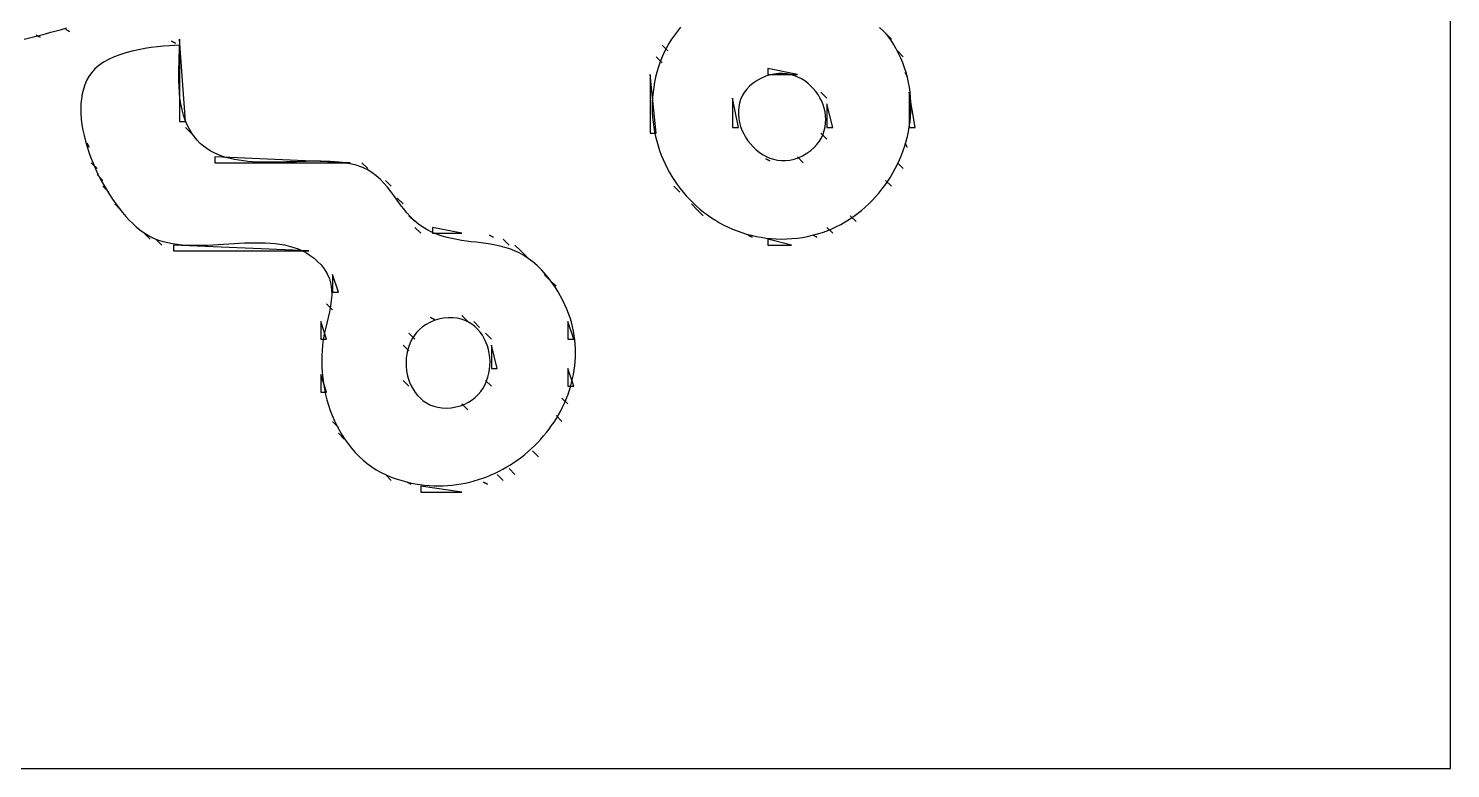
# Model space of a CAD drawing. Extents: x 0 to 589, y 0 to 633.
# Drawn here: x 347.3 to 589, y 0 to 125.8 of the extents above; entities that cross this region are included whole.
import ezdxf

# ---------------------------------------------------------------- set-up
doc = ezdxf.new("R2010")
doc.units = 0
for name, color, linetype in [('C250', 250, 'CONTINUOUS'), ('C251', 251, 'CONTINUOUS'), ('C252', 252, 'CONTINUOUS'), ('C253', 253, 'CONTINUOUS'), ('C254', 254, 'CONTINUOUS'), ('C37', 37, 'CONTINUOUS'), ('C7', 7, 'CONTINUOUS')]:
    doc.layers.add(name, color=color, linetype=linetype)

msp = doc.modelspace()

# ---------------------------------------------------------------- linework, layer by layer
at = {"layer": 'C250'}
for points in [[(346.597, 124.0175), (347.5108, 124.2413), (348.4233, 124.4696), (349.3346, 124.7025), (350.2445, 124.9399), (351.153, 125.1818), (352.0602, 125.4282), (352.9659, 125.6792), (353.8702, 125.9346)], [(458.1502, 126.0537), (457.6156, 125.3768), (457.1027, 124.6882), (456.6155, 123.9858), (456.1584, 123.2678), (455.7355, 122.5321), (455.351, 121.7768), (455.0092, 121), (454.6806, 120.1411), (454.389, 119.2803), (454.134, 118.4183), (453.9148, 117.5559), (453.7311, 116.6938), (453.5823, 115.8328), (453.4679, 114.9735), (453.3872, 114.1167), (453.3399, 113.2631), (453.3254, 112.4135), (453.3431, 111.5686), (453.3925, 110.7292), (453.473, 109.8959), (453.5843, 109.0695), (453.7256, 108.2508), (453.8966, 107.4404), (454.0966, 106.6391), (454.3252, 105.8477), (454.5817, 105.0668), (454.8657, 104.2973), (455.1767, 103.5397), (455.5141, 102.795), (455.8774, 102.0637), (456.266, 101.3467), (456.6795, 100.6447), (457.1172, 99.9584), (457.5787, 99.2885), (458.0635, 98.6358), (458.5709, 98.001), (459.1006, 97.3848), (459.6519, 96.788), (460.2243, 96.2113), (460.8173, 95.6555), (461.4303, 95.1212), (462.0629, 94.6093), (462.7145, 94.1204), (463.3845, 93.6553), (464.0725, 93.2146), (464.7779, 92.7993), (465.5002, 92.4098), (466.2389, 92.0472), (466.9933, 91.7119), (467.7631, 91.4048), (468.5476, 91.1267), (469.3463, 90.8782), (470.1587, 90.6601), (470.9844, 90.473), (471.8226, 90.3179), (472.673, 90.1953), (473.5349, 90.106), (474.408, 90.0508), (475.2915, 90.0304), (476.185, 90.0454), (477.088, 90.0967), (478, 90.1851), (478.8806, 90.3073), (479.7473, 90.4661), (480.5997, 90.6604), (481.437, 90.8894), (482.2589, 91.152), (483.0647, 91.4473), (483.8541, 91.7744), (484.6264, 92.1323), (485.3811, 92.52), (486.1178, 92.9366), (486.8359, 93.3812), (487.5349, 93.8527), (488.2142, 94.3503), (488.8734, 94.873), (489.5119, 95.4198), (490.1292, 95.9898), (490.7248, 96.582), (491.2982, 97.1955), (491.8488, 97.8293), (492.3762, 98.4824), (492.8798, 99.154), (493.359, 99.8431), (493.8134, 100.5486), (494.2425, 101.2698), (494.6457, 102.0055), (495.0225, 102.7549), (495.3724, 103.517), (495.6949, 104.2908), (495.9895, 105.0754), (496.2555, 105.8699), (496.4926, 106.6732), (496.7002, 107.4845), (496.8777, 108.3028), (497.0248, 109.1271), (497.1407, 109.9564), (497.2251, 110.7899), (497.2773, 111.6266), (497.297, 112.4655), (497.2835, 113.3057), (497.2363, 114.1462), (497.155, 114.986), (497.0389, 115.8243), (496.8876, 116.66), (496.7006, 117.4922), (496.4774, 118.3199), (496.2173, 119.1423), (495.92, 119.9583), (495.5848, 120.767), (495.2113, 121.5674), (494.799, 122.3586), (494.3473, 123.1397), (493.8557, 123.9097), (493.2903, 124.6592), (492.6471, 125.3525), (491.9377, 125.9972)], [(373, 123), (372.1633, 122.9559), (371.2527, 122.8941), (370.2812, 122.8114), (369.2617, 122.7042), (368.2073, 122.5694), (367.131, 122.4035), (366.0459, 122.2031), (364.9648, 121.965), (363.901, 121.6857), (362.8673, 121.362), (361.8767, 120.9904), (360.9424, 120.5677), (360.0774, 120.0904), (359.2945, 119.5552), (358.6069, 118.9588), (358.0277, 118.2978), (357.5922, 117.6524), (357.2208, 116.9669), (356.9114, 116.2442), (356.662, 115.4871), (356.4705, 114.6986), (356.3349, 113.8815), (356.253, 113.0387), (356.2229, 112.1732), (356.2425, 111.2878), (356.3096, 110.3854), (356.4223, 109.469), (356.5785, 108.5414), (356.7761, 107.6055), (357.0131, 106.6642), (357.2873, 105.7204), (357.5969, 104.7771), (357.9396, 103.837), (358.3134, 102.9032), (358.7163, 101.9784), (359.1461, 101.0656), (359.601, 100.1678), (360.0787, 99.2877), (360.5772, 98.4283), (361.0944, 97.5925), (361.6284, 96.7832), (362.177, 96.0032), (362.7382, 95.2555), (363.3099, 94.543), (363.89, 93.8686), (364.4765, 93.2351), (365.0674, 92.6455), (365.6605, 92.1026), (366.2539, 91.6094), (366.8454, 91.1687), (367.4329, 90.7835), (368.0146, 90.4567), (368.7253, 90.1242), (369.4604, 89.8414), (370.2181, 89.6049), (370.9968, 89.4113), (371.7948, 89.2572), (372.6104, 89.1393), (373.442, 89.0541), (374.288, 88.9983), (375.1466, 88.9685), (376.0162, 88.9612), (376.8952, 88.9732), (377.7819, 89.001), (378.6746, 89.0412), (379.5716, 89.0905), (380.4713, 89.1455), (381.3721, 89.2028), (382.2723, 89.2589), (383.1702, 89.3106), (384.0642, 89.3545), (384.9525, 89.3871), (385.8336, 89.405), (386.7058, 89.405), (387.5674, 89.3835), (388.4167, 89.3373), (389.2522, 89.2629), (390.0721, 89.157), (390.8747, 89.0161), (391.6585, 88.8369), (392.4217, 88.616), (393.1628, 88.35), (393.8799, 88.0355), (394.5715, 87.6692), (395.236, 87.2476), (395.8716, 86.7674), (396.4767, 86.2252), (397.0496, 85.6176), (397.5887, 84.9413), (398.1121, 84.1013), (398.4845, 83.2338), (398.7229, 82.3423), (398.844, 81.4306), (398.8646, 80.5022), (398.8015, 79.5609), (398.6716, 78.6103), (398.4917, 77.6539), (398.2786, 76.6955), (398.0492, 75.7386), (397.8201, 74.787), (397.6084, 73.8443), (397.4307, 72.914), (397.304, 72), (397.2245, 71.081), (397.1797, 70.1539), (397.1694, 69.2207), (397.1937, 68.2835), (397.2525, 67.3444), (397.3458, 66.4054), (397.4737, 65.4686), (397.6361, 64.5359), (397.8329, 63.6096), (398.0643, 62.6915), (398.3301, 61.7839), (398.6304, 60.8886), (398.9652, 60.0079), (399.3344, 59.1437), (399.7381, 58.2981), (400.1762, 57.4732), (400.6487, 56.6709), (401.1556, 55.8934), (401.6969, 55.1428), (402.2727, 54.421), (402.8828, 53.7301), (403.5272, 53.0722), (404.206, 52.4494), (404.9192, 51.8636), (405.6667, 51.317), (406.4486, 50.8116), (407.2647, 50.3495), (408.1152, 49.9326), (409, 49.5632), (409.8084, 49.2704), (410.6164, 49.0106), (411.4235, 48.7832), (412.2292, 48.5876), (413.0331, 48.4234), (413.8345, 48.29), (414.6331, 48.1868), (415.4284, 48.1134), (416.2199, 48.0692), (417.0071, 48.0537), (417.7896, 48.0664), (418.5668, 48.1067), (419.3382, 48.174), (420.1034, 48.268), (420.862, 48.3879), (421.6133, 48.5334), (422.357, 48.7039), (423.0925, 48.8988), (423.8194, 49.1176), (424.5372, 49.3598), (425.2454, 49.6249), (425.9435, 49.9123), (426.6311, 50.2215), (427.3076, 50.5519), (427.9726, 50.9031), (428.6256, 51.2745), (429.2662, 51.6656), (429.8937, 52.0759), (430.5078, 52.5047), (431.108, 52.9517), (431.6937, 53.4162), (432.2646, 53.8977), (432.8201, 54.3958), (433.3597, 54.9098), (433.883, 55.4393), (434.3894, 55.9836), (434.8786, 56.5424), (435.3499, 57.115), (435.803, 57.7009), (436.2373, 58.2997), (436.6524, 58.9107), (437.0478, 59.5334), (437.423, 60.1673), (437.7774, 60.8119), (438.1108, 61.4667), (438.4225, 62.1311), (438.712, 62.8045), (438.9789, 63.4865), (439.2228, 64.1766), (439.4431, 64.8741), (439.6393, 65.5786), (439.8109, 66.2896), (439.9576, 67.0064), (440.0787, 67.7287), (440.1739, 68.4558), (440.2426, 69.1872), (440.2843, 69.9223), (440.2986, 70.6608), (440.285, 71.402), (440.243, 72.1454), (440.1721, 72.8904), (440.0719, 73.6366), (439.9418, 74.3834), (439.7814, 75.1303), (439.5902, 75.8767), (439.3677, 76.6222), (439.1134, 77.3662), (438.8269, 78.1081), (438.5076, 78.8474), (438.1551, 79.5837), (437.7689, 80.3163), (437.3485, 81.0448), (436.8935, 81.7686), (436.4033, 82.4872), (435.8775, 83.2), (435.3156, 83.9066)], [(373.2283, 113), (373.0794, 113.9739), (372.9793, 114.9626), (372.9203, 115.9628), (372.8946, 116.9711), (372.8942, 117.9841), (372.9114, 118.9983), (372.9384, 120.0104), (372.9674, 121.017), (372.9905, 122.0146), (373, 123)], [(496.333344, 118.333336), (496.666656, 117.666664), (496.333344, 118.333336)], [(435.3155, 83.9066), (434.5675, 84.7562), (433.8109, 85.5074), (433.0461, 86.167), (432.2737, 86.7421), (431.4942, 87.2394), (430.7081, 87.666), (429.9159, 88.0289), (429.1181, 88.3348), (428.3151, 88.5909), (427.5076, 88.8039), (426.696, 88.9809), (425.8809, 89.1288), (425.0627, 89.2545), (424.2419, 89.365), (423.4191, 89.4672), (422.5948, 89.568), (421.7694, 89.6745), (420.9435, 89.7934), (420.1176, 89.9317), (419.2922, 90.0965), (418.4679, 90.2946), (417.645, 90.5329), (416.8241, 90.8185), (416.0058, 91.1581), (415.1905, 91.5589), (414.3788, 92.0277), (413.6017, 92.5666), (412.8913, 93.1622), (412.2367, 93.805), (411.6275, 94.4857), (411.053, 95.1952), (410.5025, 95.9241), (409.9654, 96.6631), (409.4313, 97.4029), (408.8893, 98.1343), (408.3289, 98.8479), (407.7395, 99.5345), (407.1105, 100.1848), (406.4312, 100.7894), (405.691, 101.3392), (404.8794, 101.8248), (403.9856, 102.2369), (402.9992, 102.5663), (402.3125, 102.7368), (401.605, 102.8784), (400.8782, 102.9933), (400.1337, 103.0839), (399.3729, 103.1525), (398.5974, 103.2012), (397.8087, 103.2325), (397.0083, 103.2485), (396.1977, 103.2517), (395.3785, 103.2442), (394.5521, 103.2284), (393.7201, 103.2065), (392.8841, 103.1808), (392.0454, 103.1537), (391.2058, 103.1274), (390.3666, 103.1042), (389.5293, 103.0864), (388.6956, 103.0762), (387.8669, 103.076), (387.0448, 103.0881), (386.2307, 103.1147), (385.4262, 103.1581), (384.6328, 103.2206), (383.8521, 103.3045), (383.0854, 103.4121), (382.3345, 103.5457), (381.6007, 103.7076), (380.8856, 103.9), (380.1908, 104.1252), (379.5177, 104.3856), (378.8679, 104.6834), (378.2428, 105.0208), (377.6441, 105.4003), (377.0731, 105.824), (376.5316, 106.2943), (376.0208, 106.8135), (375.5425, 107.3838), (375.098, 108.0075), (374.689, 108.687), (374.3169, 109.4244), (373.9833, 110.2221), (373.6896, 111.0824), (373.4375, 112.0076), (373.2284, 113)], [(483, 113), (483, 109), (484, 109), (483, 113)], [(359, 101), (360, 100), (359, 101)], [(493, 100), (494, 99), (493, 100)], [(410, 97), (411, 96), (410, 97)], [(460, 96), (461, 95), (460, 96)], [(469.666656, 90.666664), (470.333344, 90.333336), (469.666656, 90.666664)], [(372, 89), (372, 88), (395, 88), (372, 89)], [(439, 76), (439, 73), (440, 73), (439, 76)], [(426, 72), (426, 68), (427, 68), (426, 72)], [(397, 67), (397, 64), (398, 64), (397, 67)], [(438, 63), (439, 62), (438, 63)]]:
    msp.add_lwpolyline(points, dxfattribs=at)
at = {"layer": 'C251'}
for points in [[(348.666656, 124.666664), (349.333344, 124.333336), (348.666656, 124.666664)], [(373, 124), (373, 110), (374, 110), (373, 124)], [(493, 125), (494, 124), (493, 125)], [(453, 118), (453, 108), (454, 108), (453, 118)], [(496.333344, 106.333336), (496.666656, 105.666664), (496.333344, 106.333336)], [(478, 104), (479, 103), (478, 104)], [(358, 103), (359, 102), (358, 103)], [(495, 103), (496, 102), (495, 103)], [(360, 99), (361, 98), (360, 99)], [(457, 99), (458, 98), (457, 99)], [(461, 95), (462, 94), (461, 95)], [(413, 92), (414, 91), (413, 92)], [(483, 92), (484, 91), (483, 92)], [(367, 91), (368, 90), (367, 91)], [(369, 90), (370, 89), (369, 90)], [(428, 90), (429, 89), (428, 90)], [(431, 88), (432, 87), (431, 88)], [(435, 84), (436, 83), (435, 84)], [(397, 76), (397, 73), (398, 73), (397, 76)], [(423, 76), (424, 75), (423, 76)], [(411, 72), (412, 71), (411, 72)], [(439, 68), (439, 65), (440, 65), (439, 68)], [(421, 62), (422, 61), (421, 62)], [(399, 59), (400, 58), (399, 59)]]:
    msp.add_lwpolyline(points, dxfattribs=at)
at = {"layer": 'C252'}
for points in [[(353.666656, 125.666664), (354.333344, 125.333336), (353.666656, 125.666664)], [(454, 121), (455, 120), (454, 121)], [(455, 123), (456, 122), (455, 123)], [(495, 122), (496, 121), (495, 122)], [(482, 115), (483, 114), (482, 115)], [(374, 109), (375, 108), (374, 109)], [(357.333344, 106.333336), (357.666656, 105.666664), (357.333344, 106.333336)], [(482, 108), (483, 107), (482, 108)], [(379, 104), (379, 103), (402, 103), (379, 104)], [(404, 103), (405, 102), (404, 103)], [(408, 100), (409, 99), (408, 100)], [(362, 96), (363, 95), (362, 96)], [(412, 94), (413, 93), (412, 94)], [(416, 92), (416, 91), (421, 91), (416, 92)], [(487, 94), (488, 93), (487, 94)], [(430, 89), (431, 88), (430, 89)], [(436, 83), (437, 82), (436, 83)], [(398, 79), (399, 78), (398, 79)], [(415.666656, 76.666664), (416.333344, 76.333336), (415.666656, 76.666664)], [(421, 77), (422, 76), (421, 77)], [(412, 74), (413, 73), (412, 74)], [(425, 74), (426, 73), (425, 74)], [(411, 66), (412, 65), (411, 66)], [(425, 66), (426, 65), (425, 66)], [(437, 60), (438, 59), (437, 60)], [(400, 57), (401, 56), (400, 57)], [(433, 54), (434, 53), (433, 54)], [(429, 51), (430, 50), (429, 51)], [(408, 50), (409, 49), (408, 50)], [(427, 50), (428, 49), (427, 50)], [(414, 48), (414, 47), (421, 47), (414, 48)]]:
    msp.add_lwpolyline(points, dxfattribs=at)
at = {"layer": 'C253'}
for points in [[(473, 119), (473, 118), (478, 118), (473, 119)], [(497, 115), (497, 109), (498, 109), (497, 115)], [(472.666656, 103.666664), (473.333344, 103.333336), (472.666656, 103.666664)], [(425.666656, 90.666664), (426.333344, 90.333336), (425.666656, 90.666664)], [(473, 90), (473, 89), (477, 89), (473, 90)], [(480.666656, 90.666664), (481.333344, 90.333336), (480.666656, 90.666664)], [(399, 84), (399, 81), (400, 81), (399, 84)], [(424.666656, 48.666668), (425.333344, 48.333332), (424.666656, 48.666668)]]:
    msp.add_lwpolyline(points, dxfattribs=at)
at = {"layer": 'C254'}
msp.add_lwpolyline([(467, 114), (467, 109), (468, 109), (467, 114)], dxfattribs=at)
at = {"layer": 'C37'}
for points in [[(371.666656, 123.666664), (372.333344, 123.333336), (371.666656, 123.666664)], [(411.666656, 48.666668), (412.333344, 48.333332), (411.666656, 48.666668)]]:
    msp.add_lwpolyline(points, dxfattribs=at)
at = {"layer": 'C7'}
for points in [[(0, 633), (0, 0), (589, 0), (589, 633), (0, 633)], [(471.148132, 116.972221), (470.4751, 116.5256), (469.8885, 116.0372), (469.3856, 115.5114), (468.9635, 114.9528), (468.6196, 114.3658), (468.3512, 113.7549), (468.1554, 113.1247), (468.0296, 112.4795), (467.971, 111.824), (467.9769, 111.1625), (468.0446, 110.4995), (468.1713, 109.8396), (468.3543, 109.1873), (468.5908, 108.5469), (468.8782, 107.9231), (469.2137, 107.3203), (469.5945, 106.743), (470.0179, 106.1956), (470.4813, 105.6827), (470.9818, 105.2088), (471.5167, 104.7783), (472.0833, 104.3958), (472.6789, 104.0656), (473.3007, 103.7924), (473.946, 103.5805), (474.6121, 103.4345), (475.2961, 103.3589), (475.9955, 103.3582), (476.7074, 103.4368), (477.4291, 103.5992), (478.158, 103.85), (478.8912, 104.1936), (479.6169, 104.6222), (480.2625, 105.0885), (480.8301, 105.5888), (481.3222, 106.1192), (481.7407, 106.676), (482.088, 107.2554), (482.3663, 107.8536), (482.5777, 108.4669), (482.7246, 109.0916), (482.8092, 109.7238), (482.8335, 110.3598), (482.8, 110.9958), (482.7108, 111.6281), (482.568, 112.2529), (482.374, 112.8664), (482.131, 113.4649), (481.8412, 114.0446), (481.5067, 114.6017), (481.1299, 115.1325), (480.7129, 115.6332), (480.2579, 116.1), (479.7673, 116.5292), (479.2431, 116.917), (478.6877, 117.2597), (478.1031, 117.5535), (477.4918, 117.7945), (476.8558, 117.9792), (476.1974, 118.1036), (475.5189, 118.164), (474.8224, 118.1567), (474.1101, 118.0778), (473.3843, 117.9237), (472.6472, 117.6906), (471.9011, 117.3747), (471.1481, 116.9722)], [(417.043213, 76.384262), (416.2648, 76.153), (415.5481, 75.8573), (414.8925, 75.5018), (414.2973, 75.0916), (413.7615, 74.6315), (413.2847, 74.1265), (412.866, 73.5814), (412.5046, 73.0013), (412.1999, 72.3909), (411.9511, 71.7553), (411.7576, 71.0994), (411.6184, 70.428), (411.5331, 69.7461), (411.5007, 69.0586), (411.5206, 68.3705), (411.592, 67.6866), (411.7143, 67.0119), (411.8866, 66.3513), (412.1083, 65.7096), (412.3786, 65.0919), (412.6968, 64.5031), (413.0621, 63.948), (413.4739, 63.4316), (413.9314, 62.9588), (414.4338, 62.5345), (414.9805, 62.1637), (415.5707, 61.8513), (416.2036, 61.6021), (416.8786, 61.4211), (417.5949, 61.3132), (418.3518, 61.2834), (419.1486, 61.3365), (419.9845, 61.4776), (420.7619, 61.6874), (421.481, 61.9616), (422.1422, 62.2954), (422.7461, 62.6842), (423.2934, 63.1232), (423.7845, 63.6076), (424.2201, 64.1328), (424.6007, 64.6939), (424.9268, 65.2862), (425.1991, 65.905), (425.4181, 66.5456), (425.5843, 67.2032), (425.6983, 67.8731), (425.7608, 68.5505), (425.7722, 69.2307), (425.7331, 69.9089), (425.6441, 70.5805), (425.5058, 71.2407), (425.3187, 71.8847), (425.0834, 72.5078), (424.8004, 73.1053), (424.4704, 73.6724), (424.0938, 74.2044), (423.6713, 74.6966), (423.2034, 75.1442), (422.6906, 75.5424), (422.1337, 75.8866), (421.533, 76.172), (420.8892, 76.3939), (420.2028, 76.5474), (419.4745, 76.628), (418.7047, 76.6308), (417.8941, 76.5511), (417.0432, 76.3842)]]:
    msp.add_lwpolyline(points, dxfattribs=at)

doc.saveas('drawing.dxf')
